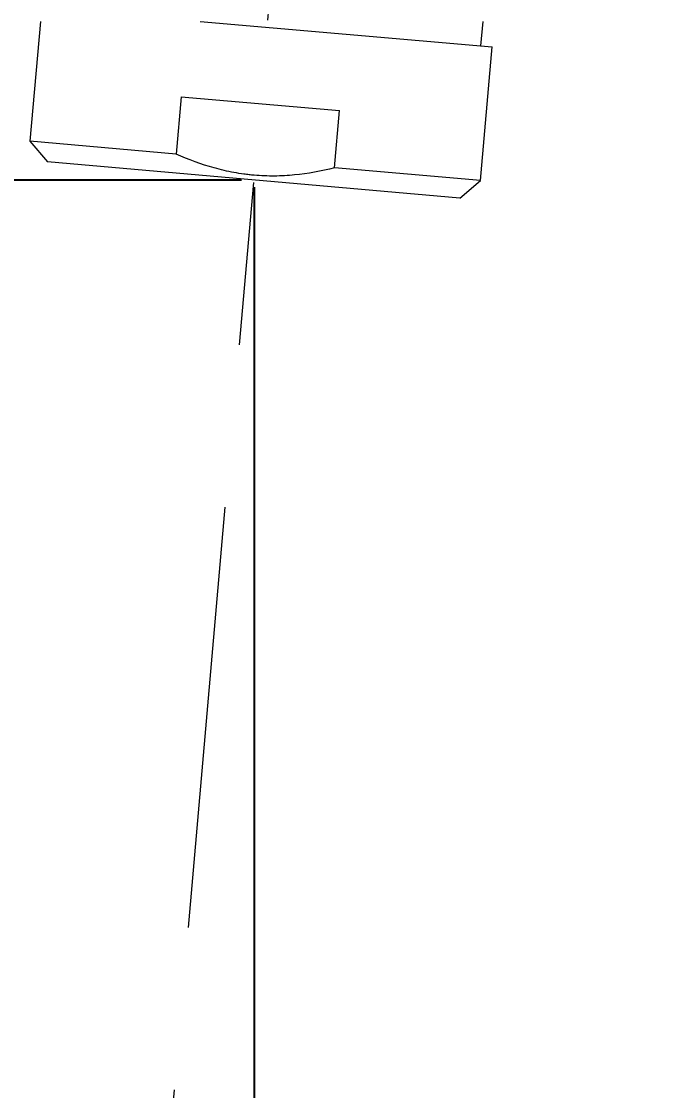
# Model space of a CAD drawing. Extents: x 14045 to 14886, y -16070 to -15429.
# Drawn here: x 14406.5 to 14440.7, y -15748.1 to -15692.3 of the extents above; entities that cross this region are included whole.
import ezdxf

# ---------------------------------------------------------------- set-up
doc = ezdxf.new("R2010")
doc.units = 0
doc.header["$MEASUREMENT"] = 0
doc.linetypes.add('CENTER', pattern=[47.5, 22, -8.5, 8.5, -8.5])
doc.linetypes.add('CENTER2', pattern=[28.575, 19.05, -3.175, 3.175, -3.175])
doc.layers.get('0').update_dxf_attribs({"color": 3, "linetype": 'CONTINUOUS'})
doc.layers.add('CENTER', color=1, linetype='CENTER2')
doc.layers.add('DIM_', color=6, linetype='CONTINUOUS', lineweight=9)
doc.styles.get("Standard").update_dxf_attribs({"font": 'Gulim.ttf'})
doc.dimstyles.new('사본(2) STANDARD', dxfattribs={"dimscale": 0, "dimtxt": 5, "dimasz": 5, "dimexe": 1.25, "dimexo": 0.625, "dimgap": 1.5, "dimtad": 3, "dimtih": 1, "dimtoh": 1, "dimdec": 1, "dimzin": 9, "dimdsep": 46, "dimtxsty": 'Standard', "dimcen": 2.5, "dimclrd": 3, "dimclre": 3, "dimclrt": 4, "dimadec": 0, "dimazin": 0, "dimtfac": 1, "dimtdec": 1, "dimtmove": 0, "dimatfit": 3, "dimfxl": 1.25, "dimtfill": 1, "dimtolj": 1, "dimtzin": 0, "dimarcsym": 0})

# ---------------------------------------------------------------- blocks, each defined once
blk = doc.blocks.new('*D17')
at = {"layer": 'DIM_', "color": 3, "lineweight": -2, "transparency": 16777216}
for p, q in [((14418.023, -15700.588), (14368.684, -15700.588)), ((14369.934, -15705.588), (14369.934, -15748.531)), ((14369.934, -15799.614), (14369.934, -15756.671)), ((14491.215, -15804.614), (14368.684, -15804.614))]:
    blk.add_line(p, q, dxfattribs=at)
at = {"layer": 'DIM_', "color": 3, "transparency": 16777216}
for points in [[(14369.101, -15705.588), (14370.767, -15705.588), (14369.934, -15700.588)], [(14369.101, -15799.614), (14370.767, -15799.614), (14369.934, -15804.614)]]:
    blk.add_solid(points, dxfattribs=at)
at = {"layer": 'DIM_', "color": 4, "transparency": 16777216, "insert": (14369.934, -15752.601), "char_height": 5, "attachment_point": 5, "bg_fill": 3, "box_fill_scale": 1.25, "bg_fill_color": 256, "bg_fill_true_color": 13158600, "bg_fill_transparency": 0}
blk.add_mtext('\\A1;104', dxfattribs=at)
blk = doc.blocks.new('*D19')
at = {"layer": 'DIM_', "color": 3, "lineweight": -2, "transparency": 16777216}
for p, q in [((14418.669, -15700.964), (14418.669, -15831.57)), ((14516.24, -15805.039), (14516.24, -15831.57)), ((14423.669, -15830.32), (14459.354, -15830.32)), ((14511.24, -15830.32), (14475.556, -15830.32))]:
    blk.add_line(p, q, dxfattribs=at)
at = {"layer": 'DIM_', "color": 3, "transparency": 16777216}
for points in [[(14423.669, -15829.487), (14423.669, -15831.154), (14418.669, -15830.32)], [(14511.24, -15829.487), (14511.24, -15831.154), (14516.24, -15830.32)]]:
    blk.add_solid(points, dxfattribs=at)
at = {"layer": 'DIM_', "color": 4, "transparency": 16777216, "insert": (14467.455, -15830.32), "char_height": 5, "attachment_point": 5, "bg_fill": 3, "box_fill_scale": 1.25, "bg_fill_color": 256, "bg_fill_true_color": 13158600, "bg_fill_transparency": 0}
blk.add_mtext('\\A1;97.6', dxfattribs=at)

msp = doc.modelspace()

# ---------------------------------------------------------------- linework, layer by layer
at = {"linetype": 'Continuous', "lineweight": 18, "extrusion": (0, 1, 0)}
for p, q in [((14407.526, -15692.314), (14406.98, -15698.563)), ((14415.864, -15692.314), (14431.1, -15693.647)), ((14430.502, -15693.594), (14430.614, -15692.314)), ((14430.49, -15700.62), (14431.1, -15693.647)), ((14414.872, -15696.242), (14414.611, -15699.231)), ((14414.872, -15696.242), (14423.12, -15696.964)), ((14422.859, -15699.952), (14423.12, -15696.964)), ((14406.98, -15698.563), (14407.889, -15699.647)), ((14414.611, -15699.231), (14406.98, -15698.563)), ((14429.406, -15701.529), (14407.889, -15699.647)), ((14430.49, -15700.62), (14422.859, -15699.952)), ((14429.406, -15701.529), (14430.49, -15700.62))]:
    msp.add_line(p, q, dxfattribs=at)
at = {"linetype": 'Continuous', "lineweight": 18}
msp.add_open_spline([(14422.859, -15699.952), (14422.171, -15700.128), (14421.479, -15700.256), (14420.433, -15700.359), (14420.083, -15700.378), (14419.381, -15700.383), (14419.028, -15700.37), (14418.585, -15700.331), (14418.496, -15700.323), (14418.32, -15700.303), (14418.056, -15700.27), (14417.794, -15700.228), (14417.274, -15700.133), (14416.932, -15700.053), (14415.918, -15699.77), (14415.258, -15699.523), (14414.611, -15699.231)], degree=3, knots=[0, 0, 0, 0, 0.25, 0.25, 0.375, 0.375, 0.5, 0.5, 0.53125, 0.53125, 0.5625, 0.625, 0.625, 0.75, 0.75, 1, 1, 1, 1], dxfattribs=at)
at = {"layer": 'CENTER', "color": 1, "linetype": 'CENTER', "lineweight": 13}
msp.add_line((14421.294, -15670.34), (14409.546, -15804.614), dxfattribs=at)

# ---------------------------------------------------------------- next in the draw order: dimensions: what is measured, and where the dimension line sits
at = {"layer": 'DIM_'}
dim = msp.add_linear_dim(base=(14369.934, -15804.614), p1=(14418.648, -15700.588), p2=(14491.84, -15804.614), angle=90, dimstyle='사본(2) STANDARD', override={"dimscale": 1, "dimtad": 0}, dxfattribs=at)
dim.commit()
dim.dimension.update_dxf_attribs({"geometry": '*D17', "text_midpoint": (14369.934, -15752.601)})

# ---------------------------------------------------------------- next in the draw order: dimensions: what is measured, and where the dimension line sits
dim = msp.add_linear_dim(base=(14516.24, -15830.32), p1=(14418.669, -15700.339), p2=(14516.24, -15804.414), dimstyle='사본(2) STANDARD', override={"dimscale": 1, "dimtad": 0}, dxfattribs=at)
dim.commit()
dim.dimension.update_dxf_attribs({"geometry": '*D19', "text_midpoint": (14467.455, -15830.32)})

doc.saveas('drawing.dxf')
